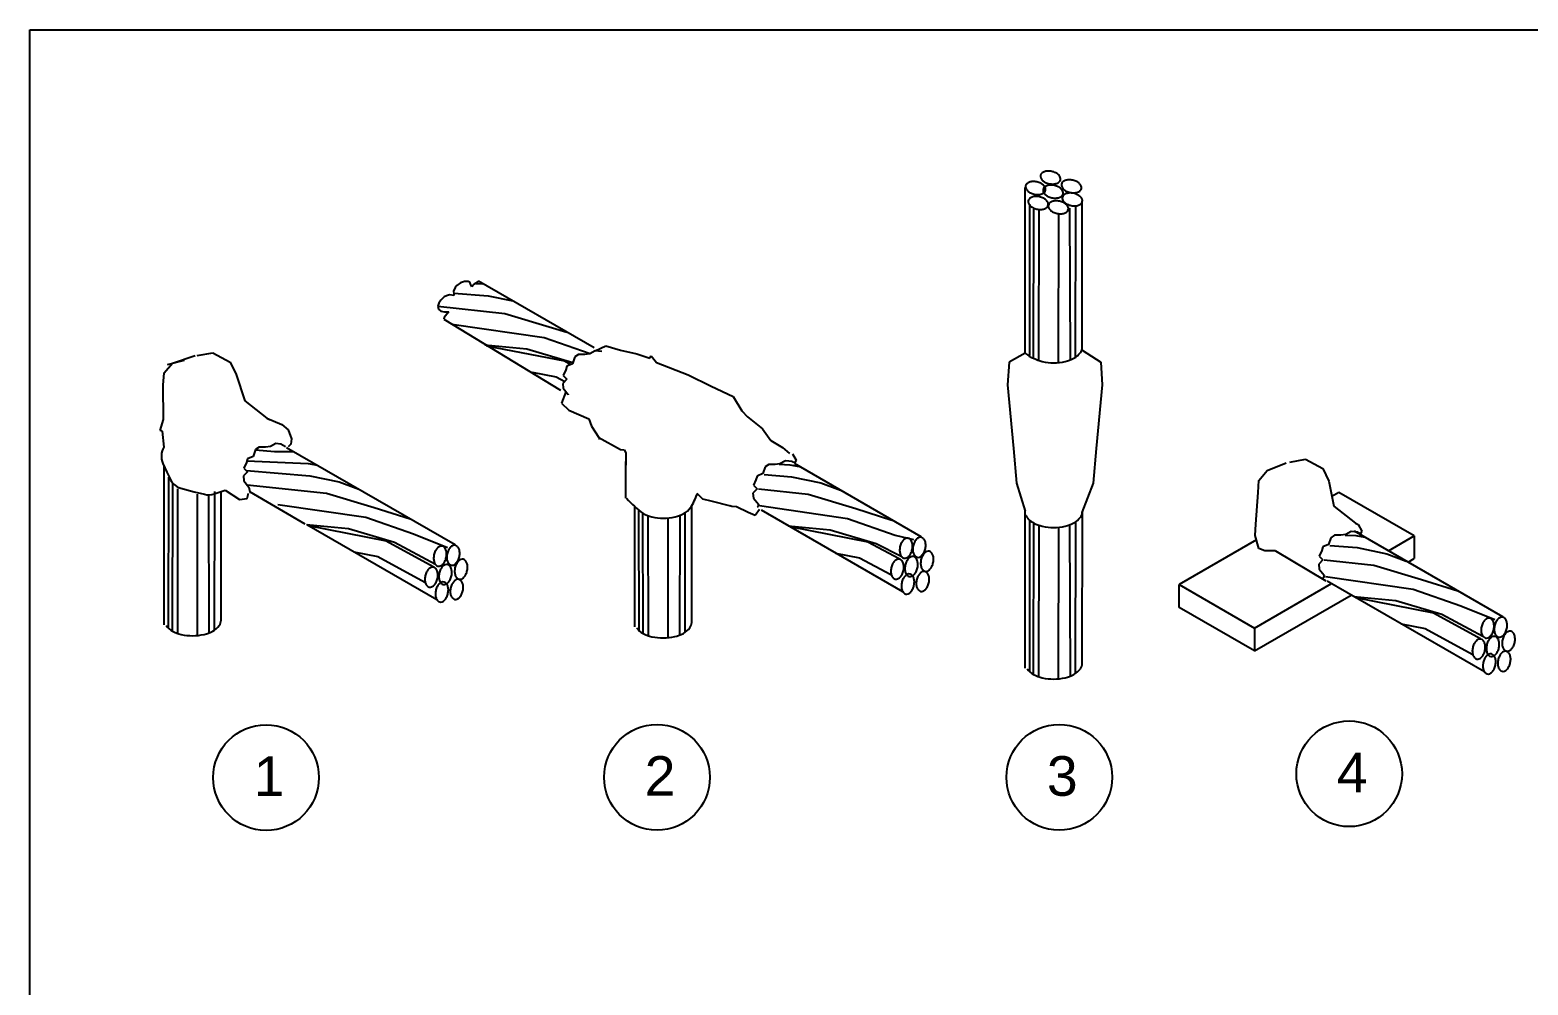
# Model space of a CAD drawing. Header units: millimetres. Extents: x 2046 to 14753, y 2361 to 29276.
# Drawn here: x 7026.9 to 7503.5, y 9558.9 to 9862.6 of the extents above; entities that cross this region are included whole.
import ezdxf
from ezdxf.enums import TextEntityAlignment as Align

# ---------------------------------------------------------------- set-up
doc = ezdxf.new("R2010")
doc.units = ezdxf.units.MM
doc.layers.add('DETAYLAR', color=7, linetype='Continuous')
doc.styles.add('ELEKTRIK', font='arial.ttf', dxfattribs={"height": 0.2})

msp = doc.modelspace()

# ---------------------------------------------------------------- linework, layer by layer
at = {"layer": 'DETAYLAR', "color": 4, "linetype": 'Continuous'}
for p, q in [((7026.924, 9255.122), (7026.924, 9862.618)), ((7026.924, 9862.618), (8038.859, 9862.618))]:
    msp.add_line(p, q, dxfattribs=at)
at = {"layer": 'DETAYLAR', "color": 4}
for p, q in [((7343.56, 9759.797), (7343.54, 9812.469)), ((7361.64, 9760.758), (7361.696, 9808.037)), ((7162.227, 9780.663), (7161.662, 9779.533)), ((7161.662, 9779.533), (7161.788, 9778.654)), ((7162.73, 9781.354), (7162.227, 9780.663)), ((7163.86, 9782.17), (7162.73, 9781.354)), ((7165.117, 9782.672), (7163.86, 9782.17)), ((7166.31, 9782.672), (7165.117, 9782.672)), ((7166.876, 9782.358), (7166.31, 9782.672)), ((7167.19, 9781.542), (7166.876, 9782.358)), ((7167.441, 9780.977), (7167.19, 9781.542)), ((7168.195, 9781.73), (7167.441, 9780.977)), ((7169.64, 9782.672), (7168.195, 9781.73)), ((7169.66, 9782.678), (7169.64, 9782.672)), ((7206.38, 9761.477), (7169.66, 9782.678)), ((7157.013, 9775.767), (7156.699, 9774.762)), ((7156.699, 9774.762), (7156.888, 9773.821)), ((7157.642, 9776.708), (7157.013, 9775.767)), ((7158.71, 9777.713), (7157.642, 9776.708)), ((7159.401, 9778.089), (7158.71, 9777.713)), ((7160.406, 9778.341), (7159.401, 9778.089)), ((7161.788, 9778.152), (7160.406, 9778.341)), ((7161.788, 9778.654), (7161.788, 9778.152)), ((7156.888, 9773.821), (7157.642, 9773.193)), ((7157.642, 9773.193), (7158.772, 9773.005)), ((7158.71, 9771.184), (7158.637, 9770.637)), ((7158.637, 9770.637), (7195.646, 9748.018)), ((7159.526, 9772.251), (7158.71, 9771.184)), ((7158.772, 9773.005), (7159.652, 9773.005)), ((7160.217, 9772.942), (7159.526, 9772.251)), ((7159.652, 9773.005), (7160.217, 9772.942)), ((7206.74, 9760.574), (7204.982, 9759.598)), ((7206.74, 9760.574), (7210.17, 9762.173)), ((7208.874, 9760.333), (7206.74, 9760.574)), ((7210.17, 9762.173), (7214.734, 9760.805)), ((7214.734, 9760.805), (7219.944, 9759.6)), ((7361.676, 9760.76), (7367.566, 9756.968)), ((7069.576, 9753.529), (7072.223, 9756.655)), ((7070.683, 9756.264), (7076.042, 9757.632)), ((7072.223, 9756.655), (7079.491, 9759.06)), ((7080.071, 9759.06), (7085.102, 9759.974)), ((7085.102, 9759.974), (7090.568, 9756.995)), ((7090.568, 9756.995), (7092.555, 9753.023)), ((7197.754, 9755.693), (7197.363, 9754.522)), ((7199.512, 9756.474), (7197.754, 9755.693)), ((7200.294, 9758.621), (7199.512, 9756.474)), ((7201.466, 9759.402), (7200.294, 9758.621)), ((7203.419, 9759.402), (7201.466, 9759.402)), ((7204.982, 9759.598), (7203.419, 9759.402)), ((7219.944, 9759.6), (7224.069, 9758.275)), ((7224.069, 9758.275), (7224.551, 9758.937)), ((7224.551, 9758.937), (7226.246, 9756.819)), ((7226.246, 9756.819), (7236.348, 9752.964)), ((7338.402, 9756.968), (7337.92, 9749.749)), ((7343.56, 9759.797), (7338.402, 9756.968)), ((7367.566, 9756.968), (7368.048, 9749.749)), ((7069.336, 9749.681), (7069.576, 9753.529)), ((7092.555, 9753.023), (7095.298, 9744.662)), ((7197.754, 9751.594), (7196.387, 9750.227)), ((7197.363, 9754.522), (7196.582, 9752.765)), ((7196.582, 9752.765), (7197.754, 9751.594)), ((7236.348, 9752.964), (7243.65, 9749.315)), ((7069.448, 9738.748), (7069.336, 9749.681)), ((7197.391, 9747.578), (7196.021, 9743.929)), ((7196.387, 9750.227), (7196.582, 9748.666)), ((7196.582, 9748.666), (7198.145, 9746.713)), ((7198.145, 9746.713), (7198.103, 9746.544)), ((7243.65, 9749.315), (7250.677, 9746.071)), ((7250.677, 9746.071), (7253.416, 9741.51)), ((7337.92, 9749.749), (7339.847, 9729.536)), ((7368.048, 9749.749), (7366.121, 9729.536)), ((7095.298, 9744.662), (7102.253, 9739.2)), ((7196.021, 9743.929), (7198.303, 9741.648)), ((7198.303, 9741.648), (7204.693, 9738.912)), ((7253.416, 9741.51), (7255.225, 9739.574)), ((7068.359, 9735.248), (7069.448, 9738.748)), ((7102.253, 9739.2), (7107.014, 9737.132)), ((7102.253, 9739.2), (7103.089, 9738.744)), ((7107.014, 9737.132), (7109.014, 9735.419)), ((7204.693, 9738.912), (7205.606, 9736.631)), ((7205.606, 9736.631), (7207.888, 9732.982)), ((7255.225, 9739.574), (7259.919, 9735.719)), ((7068.979, 9734.976), (7068.359, 9735.248)), ((7068.979, 9734.976), (7069.528, 9729.954)), ((7109.014, 9735.419), (7110.157, 9732.563)), ((7110.157, 9732.563), (7109.871, 9730.85)), ((7207.888, 9732.982), (7214.782, 9729.201)), ((7207.888, 9732.982), (7208.122, 9732.399)), ((7259.919, 9735.719), (7262.658, 9732.07)), ((7262.658, 9732.07), (7266.309, 9729.79)), ((7097.937, 9727.015), (7096.179, 9726.234)), ((7098.719, 9729.162), (7097.937, 9727.015)), ((7099.891, 9729.943), (7098.719, 9729.162)), ((7101.844, 9729.943), (7099.891, 9729.943)), ((7103.407, 9730.138), (7101.844, 9729.943)), ((7105.165, 9731.114), (7103.407, 9730.138)), ((7106.743, 9730.881), (7105.165, 9731.114)), ((7108.188, 9730.047), (7106.743, 9730.881)), ((7162.215, 9698.855), (7108.586, 9729.671)), ((7109.871, 9730.85), (7109.014, 9729.993)), ((7214.782, 9729.201), (7215.942, 9729.081)), ((7215.942, 9729.081), (7216.485, 9728.178)), ((7216.485, 9728.178), (7216.485, 9724.201)), ((7266.309, 9729.79), (7268.591, 9727.965)), ((7269.475, 9727.826), (7270.621, 9725.797)), ((7339.847, 9729.536), (7340.81, 9718.467)), ((7366.121, 9729.536), (7365.158, 9718.467)), ((7069.202, 9724.769), (7070.437, 9721.997)), ((7069.638, 9673.467), (7069.619, 9723.832)), ((7070.437, 9721.997), (7071.402, 9720.089)), ((7096.179, 9722.135), (7094.812, 9720.768)), ((7095.789, 9725.063), (7095.007, 9723.306)), ((7095.007, 9723.306), (7096.179, 9722.135)), ((7096.179, 9726.234), (7095.789, 9725.063)), ((7216.511, 9713.756), (7216.507, 9725.34)), ((7260.818, 9723.67), (7260.037, 9721.522)), ((7261.99, 9724.451), (7260.818, 9723.67)), ((7263.944, 9724.451), (7261.99, 9724.451)), ((7265.507, 9724.646), (7263.944, 9724.451)), ((7267.265, 9725.622), (7265.507, 9724.646)), ((7269.398, 9725.381), (7267.265, 9725.622)), ((7269.398, 9725.381), (7269.94, 9725.2)), ((7310.457, 9701.389), (7270.104, 9724.686)), ((7270.621, 9725.797), (7270.139, 9724.835)), ((7417.867, 9719.379), (7420.514, 9722.505)), ((7420.514, 9722.505), (7426.53, 9724.909)), ((7427.681, 9725.195), (7432.713, 9726.109)), ((7432.713, 9726.109), (7438.178, 9723.13)), ((7438.178, 9723.13), (7440.166, 9719.158)), ((7094.812, 9720.768), (7095.007, 9719.206)), ((7095.007, 9719.206), (7096.57, 9717.254)), ((7096.57, 9717.254), (7096.873, 9715.708)), ((7257.888, 9719.57), (7257.107, 9717.813)), ((7257.107, 9717.813), (7258.279, 9716.642)), ((7258.279, 9720.742), (7257.888, 9719.57)), ((7260.037, 9721.522), (7258.279, 9720.742)), ((7340.81, 9718.467), (7343.541, 9709.564)), ((7365.158, 9718.467), (7361.588, 9709.124)), ((7417.627, 9715.531), (7417.867, 9719.379)), ((7440.166, 9719.158), (7441.656, 9711.214)), ((7074.876, 9716.887), (7079.165, 9715.715)), ((7079.165, 9715.715), (7082.476, 9714.936)), ((7085.53, 9715.075), (7089.011, 9716.286)), ((7087.718, 9674.91), (7087.775, 9715.823)), ((7089.011, 9716.286), (7089.022, 9716.306)), ((7089.011, 9716.286), (7093.532, 9713.236)), ((7093.532, 9713.236), (7096.036, 9713.653)), ((7096.036, 9713.653), (7096.453, 9715.322)), ((7114.433, 9705.417), (7096.873, 9715.708)), ((7241.028, 9713.373), (7239.216, 9715.184)), ((7243.646, 9712.77), (7241.028, 9713.373)), ((7249.867, 9711.14), (7243.646, 9712.77)), ((7258.279, 9716.642), (7256.911, 9715.276)), ((7256.911, 9715.276), (7257.107, 9713.714)), ((7257.107, 9713.714), (7258.669, 9711.762)), ((7416.905, 9705.431), (7417.627, 9715.531)), ((7443.282, 9715.555), (7441.08, 9714.284)), ((7467.275, 9701.703), (7443.282, 9715.555)), ((7219.344, 9672.761), (7219.33, 9711.039)), ((7237.425, 9674.204), (7237.47, 9711.352)), ((7249.663, 9711.344), (7250.254, 9711.156)), ((7250.254, 9711.156), (7251.704, 9711.089)), ((7251.704, 9711.089), (7255.355, 9709.265)), ((7255.355, 9709.265), (7257.637, 9708.353)), ((7257.637, 9708.353), (7259.007, 9710.177)), ((7258.474, 9710.981), (7258.279, 9710.786)), ((7258.669, 9711.762), (7258.474, 9710.981)), ((7304.638, 9683.875), (7259.626, 9709.863)), ((7343.56, 9659.694), (7343.541, 9710.059)), ((7361.64, 9661.136), (7361.707, 9709.434)), ((7441.656, 9711.214), (7448.612, 9705.752)), ((7156.396, 9681.341), (7115.051, 9705.212)), ((7416.664, 9701.824), (7416.905, 9705.431)), ((7447.237, 9703.092), (7445.479, 9702.116)), ((7449.371, 9702.851), (7447.237, 9703.092)), ((7495.429, 9675.973), (7448.261, 9703.205)), ((7448.612, 9705.752), (7449.448, 9705.297)), ((7449.371, 9702.851), (7449.913, 9702.671)), ((7449.448, 9705.297), (7450.593, 9703.267)), ((7450.593, 9703.267), (7450.112, 9702.305)), ((7417.076, 9700.425), (7392.479, 9686.224)), ((7417.867, 9697.736), (7416.664, 9701.824)), ((7438.251, 9698.212), (7437.861, 9697.041)), ((7440.01, 9698.993), (7438.251, 9698.212)), ((7440.791, 9701.14), (7440.01, 9698.993)), ((7441.963, 9701.921), (7440.791, 9701.14)), ((7443.916, 9701.921), (7441.963, 9701.921)), ((7445.479, 9702.116), (7443.916, 9701.921)), ((7459.069, 9696.965), (7467.275, 9701.703)), ((7467.275, 9701.703), (7467.275, 9694.474)), ((7419.792, 9697.015), (7417.867, 9697.736)), ((7423.146, 9696.99), (7419.792, 9697.015)), ((7423.146, 9696.99), (7439.172, 9687.382)), ((7438.251, 9694.113), (7436.884, 9692.746)), ((7437.861, 9697.041), (7437.079, 9695.284)), ((7437.079, 9695.284), (7438.251, 9694.113)), ((7465.329, 9693.35), (7467.275, 9694.474)), ((7436.884, 9692.746), (7437.079, 9691.184)), ((7437.079, 9691.184), (7438.642, 9689.232)), ((7438.642, 9689.232), (7438.447, 9688.451)), ((7392.501, 9678.982), (7392.501, 9686.211)), ((7392.501, 9686.211), (7416.472, 9672.372)), ((7416.472, 9672.372), (7440.993, 9686.529)), ((7438.447, 9688.451), (7438.251, 9688.256)), ((7489.61, 9658.46), (7439.598, 9687.334)), ((7416.472, 9665.142), (7447.253, 9682.914)), ((7416.472, 9665.142), (7392.501, 9678.982)), ((7416.472, 9672.372), (7416.472, 9665.142))]:
    msp.add_line(p, q, dxfattribs=at)
at = {"layer": 'DETAYLAR', "color": 2}
for p, q in [((7344.964, 9759.082), (7345.002, 9807.221)), ((7346.213, 9758.2), (7346.255, 9805.823)), ((7347.88, 9757.473), (7347.926, 9805.242)), ((7354.138, 9756.845), (7354.187, 9804.176)), ((7357.892, 9757.702), (7357.775, 9805.936)), ((7359.561, 9758.575), (7359.614, 9806.667)), ((7168.819, 9782.027), (7170.956, 9781.929)), ((7156.705, 9774.733), (7177.99, 9772.494)), ((7161.747, 9778.937), (7172.696, 9778.025)), ((7172.696, 9778.025), (7180.484, 9776.428)), ((7177.99, 9772.494), (7193.15, 9767.925)), ((7161.17, 9769.089), (7190.503, 9764.799)), ((7190.503, 9764.799), (7205.146, 9759.689)), ((7193.15, 9767.925), (7197.71, 9766.483)), ((7171.657, 9762.468), (7184.968, 9761.192)), ((7172.175, 9762.168), (7197, 9757.344)), ((7184.968, 9761.192), (7199.647, 9756.864)), ((7197, 9757.344), (7199.032, 9756.261)), ((7199.647, 9756.864), (7199.653, 9756.86)), ((7186.702, 9753.781), (7194.353, 9752.295)), ((7194.353, 9752.295), (7197.028, 9750.868)), ((7098.692, 9729.09), (7104.728, 9728.565)), ((7104.728, 9728.565), (7110.729, 9728.565)), ((7110.729, 9728.565), (7110.828, 9728.523)), ((7095.776, 9722.538), (7115.936, 9720.859)), ((7095.965, 9725.591), (7115.454, 9724.706)), ((7115.454, 9724.706), (7118.35, 9724.18)), ((7265.3, 9724.508), (7268.695, 9724.354)), ((7268.695, 9724.354), (7271.591, 9723.828)), ((7071.042, 9672.271), (7071.081, 9720.41)), ((7072.291, 9671.389), (7072.333, 9718.325)), ((7095.986, 9717.983), (7121.23, 9715.328)), ((7115.936, 9720.859), (7125.32, 9718.935)), ((7125.32, 9718.935), (7131.527, 9716.572)), ((7260.514, 9721.228), (7269.177, 9720.506)), ((7269.177, 9720.506), (7278.561, 9718.583)), ((7278.561, 9718.583), (7284.768, 9716.22)), ((7073.958, 9670.662), (7074.002, 9716.657)), ((7080.216, 9670.034), (7080.262, 9714.988)), ((7083.97, 9670.891), (7083.863, 9714.988)), ((7085.639, 9671.764), (7085.688, 9715.823)), ((7121.23, 9715.328), (7136.389, 9710.759)), ((7258.702, 9716.634), (7274.471, 9714.976)), ((7274.471, 9714.976), (7289.63, 9710.407)), ((7105.813, 9711.717), (7133.742, 9707.633)), ((7133.742, 9707.633), (7148.902, 9702.343)), ((7136.389, 9710.759), (7147.901, 9707.118)), ((7220.748, 9671.565), (7220.656, 9709.77)), ((7221.997, 9670.683), (7221.905, 9708.855)), ((7223.664, 9669.956), (7223.572, 9708.108)), ((7233.676, 9670.185), (7233.719, 9708.269)), ((7235.345, 9671.058), (7235.389, 9709.116)), ((7259.054, 9711.365), (7286.983, 9707.281)), ((7289.63, 9710.407), (7301.142, 9706.766)), ((7114.896, 9705.301), (7128.208, 9704.026)), ((7115.415, 9705.002), (7140.239, 9700.178)), ((7128.208, 9704.026), (7142.886, 9699.697)), ((7229.922, 9669.328), (7229.965, 9707.44)), ((7268.137, 9704.949), (7281.449, 9703.674)), ((7268.656, 9704.65), (7293.481, 9699.826)), ((7281.449, 9703.674), (7296.127, 9699.345)), ((7286.983, 9707.281), (7302.143, 9701.99)), ((7344.964, 9658.497), (7345.002, 9706.637)), ((7346.213, 9657.616), (7346.256, 9705.797)), ((7347.88, 9656.888), (7347.926, 9705.077)), ((7354.138, 9656.26), (7354.188, 9704.47)), ((7357.892, 9657.118), (7357.775, 9705.276)), ((7359.561, 9657.99), (7359.614, 9706.231)), ((7140.239, 9700.178), (7155.159, 9692.002)), ((7142.886, 9699.697), (7155.881, 9692.724)), ((7148.902, 9702.343), (7159.731, 9698.014)), ((7293.481, 9699.826), (7303.401, 9694.536)), ((7296.127, 9699.345), (7304.122, 9695.258)), ((7302.143, 9701.99), (7307.973, 9700.548)), ((7440.487, 9698.698), (7449.149, 9697.977)), ((7445.273, 9701.979), (7448.668, 9701.824)), ((7448.668, 9701.824), (7451.563, 9701.298)), ((7129.941, 9696.615), (7137.593, 9695.129)), ((7137.593, 9695.129), (7152.512, 9686.953)), ((7283.182, 9696.263), (7290.834, 9694.776)), ((7290.834, 9694.776), (7300.754, 9689.487)), ((7438.675, 9694.105), (7454.443, 9692.446)), ((7449.149, 9697.977), (7458.534, 9696.053)), ((7458.534, 9696.053), (7464.741, 9693.69)), ((7439.026, 9688.836), (7466.956, 9684.751)), ((7454.443, 9692.446), (7469.603, 9687.877)), ((7466.956, 9684.751), (7482.116, 9679.461)), ((7469.603, 9687.877), (7481.115, 9684.237)), ((7448.11, 9682.42), (7461.422, 9681.144)), ((7448.629, 9682.12), (7473.453, 9677.297)), ((7461.422, 9681.144), (7476.1, 9676.816)), ((7482.116, 9679.461), (7492.944, 9675.132)), ((7473.453, 9677.297), (7488.372, 9669.121)), ((7476.1, 9676.816), (7489.094, 9669.842)), ((7463.155, 9673.733), (7470.806, 9672.247)), ((7470.806, 9672.247), (7485.725, 9664.071))]:
    msp.add_line(p, q, dxfattribs=at)
for centre in [(7102.033, 9624.84), (7226.399, 9624.936), (7354.357, 9624.936), (7446.59, 9626.049)]:
    msp.add_circle(centre, 16.81, dxfattribs=at)
at = {"layer": 'DETAYLAR', "color": 4}
for centre, radius, start, end in [((7350.414, 9815.267), 2.406, 109.44262, 133.88769), ((7350.814, 9814.136), 3.605, 92.17153, 109.44262), ((7350.877, 9812.466), 5.277, 77.91312, 92.17153), ((7350.877, 9812.466), 5.277, 63.65471, 77.91312), ((7344.89, 9812.753), 1.26, 167.91312, 201.93855), ((7344.89, 9812.753), 1.26, 133.88769, 167.91312), ((7345.685, 9811.927), 2.406, 109.44262, 133.88769), ((7346.084, 9810.796), 3.605, 92.17153, 109.44262), ((7346.147, 9809.125), 5.277, 77.91312, 92.17153), ((7346.147, 9809.125), 5.277, 63.65471, 77.91312), ((7349.62, 9816.093), 1.26, 167.91312, 201.93855), ((7349.62, 9816.093), 1.26, 133.88769, 167.91312), ((7350.683, 9816.522), 2.406, 201.93855, 226.38361), ((7346.889, 9810.623), 3.605, 46.38361, 63.65471), ((7351.51, 9817.39), 3.605, 226.38361, 243.65471), ((7350.454, 9811.639), 1.26, 133.88769, 167.91312), ((7347.717, 9811.491), 2.406, 21.93855, 46.38361), ((7351.249, 9810.813), 2.406, 109.44262, 133.88769), ((7352.252, 9818.888), 5.277, 243.65471, 257.91312), ((7351.648, 9809.682), 3.605, 92.17153, 109.44262), ((7352.252, 9818.888), 5.277, 257.91312, 272.17153), ((7351.712, 9808.011), 5.277, 77.91312, 92.17153), ((7352.316, 9817.218), 3.605, 272.17153, 289.44262), ((7351.712, 9808.011), 5.277, 63.65471, 77.91312), ((7351.619, 9813.964), 3.605, 46.38361, 63.65471), ((7352.715, 9816.087), 2.406, 289.44262, 313.88769), ((7352.453, 9809.51), 3.605, 46.38361, 63.65471), ((7352.446, 9814.832), 2.406, 21.93855, 46.38361), ((7353.509, 9815.261), 1.26, 313.88769, 347.91312), ((7353.509, 9815.261), 1.26, 347.91312, 21.93855), ((7356.297, 9813.309), 1.26, 167.91312, 201.93855), ((7356.297, 9813.309), 1.26, 133.88769, 167.91312), ((7357.36, 9813.738), 2.406, 201.93855, 226.38361), ((7357.091, 9812.483), 2.406, 109.44262, 133.88769), ((7357.491, 9811.352), 3.605, 92.17153, 109.44262), ((7357.554, 9809.682), 5.277, 77.91312, 92.17153), ((7357.554, 9809.682), 5.277, 63.65471, 77.91312), ((7358.296, 9811.18), 3.605, 46.38361, 63.65471), ((7359.123, 9812.048), 2.406, 21.93855, 46.38361), ((7360.187, 9812.477), 1.26, 347.91312, 21.93855), ((7345.953, 9813.181), 2.406, 201.93855, 226.38361), ((7346.781, 9814.049), 3.605, 226.38361, 243.65471), ((7345.725, 9808.02), 1.26, 167.91312, 201.93855), ((7345.725, 9808.02), 1.26, 133.88769, 167.91312), ((7346.519, 9807.194), 2.406, 109.44262, 133.88769), ((7347.523, 9815.547), 5.277, 243.65471, 257.91312), ((7346.919, 9806.063), 3.605, 92.17153, 109.44262), ((7347.523, 9815.547), 5.277, 257.91312, 272.17153), ((7346.982, 9804.392), 5.277, 77.91312, 92.17153), ((7347.586, 9813.877), 3.605, 272.17153, 289.44262), ((7346.982, 9804.392), 5.277, 63.65471, 77.91312), ((7347.985, 9812.746), 2.406, 289.44262, 313.88769), ((7350.454, 9811.639), 1.26, 167.91312, 201.93855), ((7351.518, 9812.067), 2.406, 201.93855, 226.38361), ((7347.724, 9805.89), 3.605, 46.38361, 63.65471), ((7348.78, 9811.92), 1.26, 313.88769, 347.91312), ((7352.345, 9812.936), 3.605, 226.38361, 243.65471), ((7348.78, 9811.92), 1.26, 347.91312, 21.93855), ((7348.551, 9806.759), 2.406, 21.93855, 46.38361), ((7353.087, 9814.434), 5.277, 243.65471, 257.91312), ((7352.918, 9805.802), 2.406, 109.44262, 133.88769), ((7353.087, 9814.434), 5.277, 257.91312, 272.17153), ((7353.317, 9804.671), 3.605, 92.17153, 109.44262), ((7353.381, 9803), 5.277, 77.91312, 92.17153), ((7353.15, 9812.763), 3.605, 272.17153, 289.44262), ((7353.549, 9811.632), 2.406, 289.44262, 313.88769), ((7353.381, 9803), 5.277, 63.65471, 77.91312), ((7353.281, 9810.378), 2.406, 21.93855, 46.38361), ((7354.344, 9810.806), 1.26, 313.88769, 347.91312), ((7356.575, 9809.133), 1.26, 167.91312, 201.93855), ((7356.575, 9809.133), 1.26, 133.88769, 167.91312), ((7357.638, 9809.562), 2.406, 201.93855, 226.38361), ((7354.344, 9810.806), 1.26, 347.91312, 21.93855), ((7358.187, 9814.606), 3.605, 226.38361, 243.65471), ((7357.37, 9808.307), 2.406, 109.44262, 133.88769), ((7354.123, 9804.498), 3.605, 46.38361, 63.65471), ((7358.466, 9810.43), 3.605, 226.38361, 243.65471), ((7357.769, 9807.176), 3.605, 92.17153, 109.44262), ((7358.929, 9816.104), 5.277, 243.65471, 257.91312), ((7357.832, 9805.506), 5.277, 77.91312, 92.17153), ((7358.929, 9816.104), 5.277, 257.91312, 272.17153), ((7357.832, 9805.506), 5.277, 63.65471, 77.91312), ((7358.993, 9814.434), 3.605, 272.17153, 289.44262), ((7358.574, 9807.004), 3.605, 46.38361, 63.65471), ((7359.392, 9813.303), 2.406, 289.44262, 313.88769), ((7360.187, 9812.477), 1.26, 313.88769, 347.91312), ((7359.402, 9807.872), 2.406, 21.93855, 46.38361), ((7360.465, 9808.3), 1.26, 313.88769, 347.91312), ((7360.465, 9808.3), 1.26, 347.91312, 21.93855), ((7346.788, 9808.448), 2.406, 201.93855, 226.38361), ((7347.615, 9809.316), 3.605, 226.38361, 243.65471), ((7348.357, 9810.814), 5.277, 243.65471, 257.91312), ((7348.357, 9810.814), 5.277, 257.91312, 272.17153), ((7348.421, 9809.144), 3.605, 272.17153, 289.44262), ((7348.82, 9808.013), 2.406, 289.44262, 313.88769), ((7349.614, 9807.187), 1.26, 313.88769, 347.91312), ((7349.614, 9807.187), 1.26, 347.91312, 21.93855), ((7352.124, 9806.628), 1.26, 167.91312, 201.93855), ((7352.124, 9806.628), 1.26, 133.88769, 167.91312), ((7353.187, 9807.056), 2.406, 201.93855, 226.38361), ((7354.014, 9807.924), 3.605, 226.38361, 243.65471), ((7354.756, 9809.422), 5.277, 243.65471, 257.91312), ((7354.756, 9809.422), 5.277, 257.91312, 272.17153), ((7354.819, 9807.752), 3.605, 272.17153, 289.44262), ((7355.219, 9806.621), 2.406, 289.44262, 313.88769), ((7354.95, 9805.367), 2.406, 21.93855, 46.38361), ((7359.208, 9811.928), 5.277, 243.65471, 257.91312), ((7356.013, 9805.795), 1.26, 313.88769, 347.91312), ((7356.013, 9805.795), 1.26, 347.91312, 21.93855), ((7359.208, 9811.928), 5.277, 257.91312, 272.17153), ((7359.271, 9810.258), 3.605, 272.17153, 289.44262), ((7359.67, 9809.127), 2.406, 289.44262, 313.88769), ((7358.828, 9761.714), 2.812, 322.91043, 0.13864), ((7348.996, 9765.73), 8.028, 227.93506, 249.73586), ((7351.29, 9767.56), 10.648, 241.54169, 257.4142), ((7352.572, 9773.302), 16.531, 257.4142, 270.13864), ((7352.572, 9773.302), 16.531, 270.13864, 282.86308), ((7353.881, 9767.566), 10.648, 282.86308, 298.73559), ((7355.86, 9763.958), 6.533, 298.73559, 322.91043), ((7074.32, 9727.05), 5.603, 148.78528, 204.02258), ((7076.394, 9722.02), 5.352, 201.13893, 253.52912), ((7083.759, 9720.391), 5.603, 256.76811, 288.42333), ((7249.525, 9744.367), 44.972, 223.06233, 232.26193), ((7218.797, 9722.479), 21.717, 326.90642, 340.25098), ((7227.074, 9718.164), 10.648, 241.54169, 257.4142), ((7228.356, 9723.905), 16.531, 257.4142, 270.13864), ((7228.355, 9725.138), 17.764, 270.13235, 282.40696), ((7229.801, 9718.17), 10.648, 282.86308, 298.73559), ((7231.78, 9714.562), 6.533, 298.73559, 322.91043), ((7349.329, 9711.562), 6.533, 207.64481, 241.54169), ((7355.86, 9711.578), 6.533, 298.73559, 322.91043), ((7358.828, 9709.334), 2.812, 322.91043, 0.13864), ((7351.29, 9715.18), 10.648, 241.54169, 257.4142), ((7352.572, 9720.921), 16.531, 257.4142, 270.13864), ((7352.572, 9720.921), 16.531, 270.13864, 282.86308), ((7353.881, 9715.186), 10.648, 282.86308, 298.73559), ((7158.246, 9696.159), 2.406, 111.93855, 136.38361), ((7157.818, 9697.222), 1.26, 77.91312, 111.93855), ((7157.818, 9697.222), 1.26, 43.88769, 77.91312), ((7156.992, 9696.428), 2.406, 19.44262, 43.88769), ((7163.29, 9695.61), 3.605, 136.38361, 153.65471), ((7162.422, 9696.437), 2.406, 111.93855, 136.38361), ((7161.994, 9697.5), 1.26, 77.91312, 111.93855), ((7161.994, 9697.5), 1.26, 43.88769, 77.91312), ((7161.168, 9696.706), 2.406, 19.44262, 43.88769), ((7308.854, 9697.124), 5.277, 167.91312, 182.17153), ((7308.854, 9697.124), 5.277, 153.65471, 167.91312), ((7307.356, 9697.866), 3.605, 136.38361, 153.65471), ((7306.488, 9698.693), 2.406, 111.93855, 136.38361), ((7306.06, 9699.756), 1.26, 77.91312, 111.93855), ((7306.06, 9699.756), 1.26, 43.88769, 77.91312), ((7305.234, 9698.962), 2.406, 19.44262, 43.88769), ((7304.103, 9698.562), 3.605, 2.17153, 19.44262), ((7302.432, 9698.499), 5.277, 347.91312, 2.17153), ((7313.03, 9697.402), 5.277, 167.91312, 182.17153), ((7313.03, 9697.402), 5.277, 153.65471, 167.91312), ((7311.532, 9698.144), 3.605, 136.38361, 153.65471), ((7310.664, 9698.971), 2.406, 111.93855, 136.38361), ((7310.236, 9700.034), 1.26, 77.91312, 111.93855), ((7310.236, 9700.034), 1.26, 43.88769, 77.91312), ((7309.41, 9699.24), 2.406, 19.44262, 43.88769), ((7308.279, 9698.841), 3.605, 2.17153, 19.44262), ((7306.608, 9698.777), 5.277, 347.91312, 2.17153), ((7160.612, 9694.59), 5.277, 167.91312, 182.17153), ((7158.942, 9694.526), 3.605, 182.17153, 199.44262), ((7160.612, 9694.59), 5.277, 153.65471, 167.91312), ((7157.811, 9694.127), 2.406, 199.44262, 223.88769), ((7159.114, 9695.332), 3.605, 136.38361, 153.65471), ((7155.688, 9695.223), 3.605, 316.38361, 333.65471), ((7154.19, 9695.965), 5.277, 333.65471, 347.91312), ((7155.861, 9696.028), 3.605, 2.17153, 19.44262), ((7154.19, 9695.965), 5.277, 347.91312, 2.17153), ((7164.789, 9694.868), 5.277, 167.91312, 182.17153), ((7163.118, 9694.805), 3.605, 182.17153, 199.44262), ((7164.789, 9694.868), 5.277, 153.65471, 167.91312), ((7161.987, 9694.405), 2.406, 199.44262, 223.88769), ((7159.864, 9695.501), 3.605, 316.38361, 333.65471), ((7165.796, 9691.158), 3.605, 136.38361, 153.65471), ((7158.366, 9696.243), 5.277, 333.65471, 347.91312), ((7164.928, 9691.986), 2.406, 111.93855, 136.38361), ((7160.037, 9696.307), 3.605, 2.17153, 19.44262), ((7158.366, 9696.243), 5.277, 347.91312, 2.17153), ((7164.499, 9693.049), 1.26, 77.91312, 111.93855), ((7164.499, 9693.049), 1.26, 43.88769, 77.91312), ((7163.673, 9692.254), 2.406, 19.44262, 43.88769), ((7304.572, 9691.188), 3.605, 136.38361, 153.65471), ((7303.704, 9692.016), 2.406, 111.93855, 136.38361), ((7303.276, 9693.079), 1.26, 77.91312, 111.93855), ((7303.276, 9693.079), 1.26, 43.88769, 77.91312), ((7307.184, 9697.06), 3.605, 182.17153, 199.44262), ((7306.053, 9696.661), 2.406, 199.44262, 223.88769), ((7302.45, 9692.284), 2.406, 19.44262, 43.88769), ((7305.227, 9695.867), 1.26, 223.88769, 257.91312), ((7305.227, 9695.867), 1.26, 257.91312, 291.93855), ((7310.525, 9691.281), 5.277, 153.65471, 167.91312), ((7304.799, 9696.93), 2.406, 291.93855, 316.38361), ((7309.027, 9692.023), 3.605, 136.38361, 153.65471), ((7308.158, 9692.851), 2.406, 111.93855, 136.38361), ((7303.93, 9697.757), 3.605, 316.38361, 333.65471), ((7302.432, 9698.499), 5.277, 333.65471, 347.91312), ((7307.73, 9693.914), 1.26, 77.91312, 111.93855), ((7311.36, 9697.339), 3.605, 182.17153, 199.44262), ((7310.229, 9696.939), 2.406, 199.44262, 223.88769), ((7307.73, 9693.914), 1.26, 43.88769, 77.91312), ((7309.403, 9696.145), 1.26, 223.88769, 257.91312), ((7306.904, 9693.119), 2.406, 19.44262, 43.88769), ((7309.403, 9696.145), 1.26, 257.91312, 291.93855), ((7305.773, 9692.72), 3.605, 2.17153, 19.44262), ((7308.975, 9697.208), 2.406, 291.93855, 316.38361), ((7315.536, 9692.951), 5.277, 167.91312, 182.17153), ((7315.536, 9692.951), 5.277, 153.65471, 167.91312), ((7308.106, 9698.035), 3.605, 316.38361, 333.65471), ((7314.038, 9693.692), 3.605, 136.38361, 153.65471), ((7306.608, 9698.777), 5.277, 333.65471, 347.91312), ((7313.17, 9694.52), 2.406, 111.93855, 136.38361), ((7312.741, 9695.583), 1.26, 77.91312, 111.93855), ((7312.741, 9695.583), 1.26, 43.88769, 77.91312), ((7311.915, 9694.788), 2.406, 19.44262, 43.88769), ((7310.784, 9694.389), 3.605, 2.17153, 19.44262), ((7309.114, 9694.326), 5.277, 347.91312, 2.17153), ((7157.828, 9687.913), 5.277, 167.91312, 182.17153), ((7157.828, 9687.913), 5.277, 153.65471, 167.91312), ((7156.33, 9688.654), 3.605, 136.38361, 153.65471), ((7155.462, 9689.482), 2.406, 111.93855, 136.38361), ((7155.034, 9690.545), 1.26, 77.91312, 111.93855), ((7155.034, 9690.545), 1.26, 43.88769, 77.91312), ((7154.208, 9689.75), 2.406, 19.44262, 43.88769), ((7156.985, 9693.333), 1.26, 223.88769, 257.91312), ((7153.077, 9689.351), 3.605, 2.17153, 19.44262), ((7151.406, 9689.288), 5.277, 347.91312, 2.17153), ((7156.985, 9693.333), 1.26, 257.91312, 291.93855), ((7162.283, 9688.747), 5.277, 167.91312, 182.17153), ((7160.612, 9688.684), 3.605, 182.17153, 199.44262), ((7162.283, 9688.747), 5.277, 153.65471, 167.91312), ((7156.557, 9694.396), 2.406, 291.93855, 316.38361), ((7160.785, 9689.489), 3.605, 136.38361, 153.65471), ((7159.916, 9690.317), 2.406, 111.93855, 136.38361), ((7159.488, 9691.38), 1.26, 77.91312, 111.93855), ((7159.488, 9691.38), 1.26, 43.88769, 77.91312), ((7161.161, 9693.611), 1.26, 223.88769, 257.91312), ((7158.662, 9690.585), 2.406, 19.44262, 43.88769), ((7155.861, 9690.123), 5.277, 333.65471, 347.91312), ((7161.161, 9693.611), 1.26, 257.91312, 291.93855), ((7157.531, 9690.186), 3.605, 2.17153, 19.44262), ((7155.861, 9690.123), 5.277, 347.91312, 2.17153), ((7160.733, 9694.674), 2.406, 291.93855, 316.38361), ((7167.294, 9690.417), 5.277, 167.91312, 182.17153), ((7165.624, 9690.353), 3.605, 182.17153, 199.44262), ((7167.294, 9690.417), 5.277, 153.65471, 167.91312), ((7164.493, 9689.954), 2.406, 199.44262, 223.88769), ((7163.238, 9690.223), 2.406, 291.93855, 316.38361), ((7162.37, 9691.05), 3.605, 316.38361, 333.65471), ((7160.872, 9691.792), 5.277, 333.65471, 347.91312), ((7162.542, 9691.855), 3.605, 2.17153, 19.44262), ((7160.872, 9691.792), 5.277, 347.91312, 2.17153), ((7306.07, 9690.447), 5.277, 167.91312, 182.17153), ((7304.4, 9690.383), 3.605, 182.17153, 199.44262), ((7306.07, 9690.447), 5.277, 153.65471, 167.91312), ((7303.269, 9689.984), 2.406, 199.44262, 223.88769), ((7302.015, 9690.253), 2.406, 291.93855, 316.38361), ((7301.146, 9691.08), 3.605, 316.38361, 333.65471), ((7299.648, 9691.822), 5.277, 333.65471, 347.91312), ((7307.913, 9686.459), 3.605, 136.38361, 153.65471), ((7301.319, 9691.885), 3.605, 2.17153, 19.44262), ((7299.648, 9691.822), 5.277, 347.91312, 2.17153), ((7310.525, 9691.281), 5.277, 167.91312, 182.17153), ((7308.854, 9691.218), 3.605, 182.17153, 199.44262), ((7307.045, 9687.286), 2.406, 111.93855, 136.38361), ((7307.723, 9690.819), 2.406, 199.44262, 223.88769), ((7306.897, 9690.024), 1.26, 223.88769, 257.91312), ((7306.617, 9688.349), 1.26, 77.91312, 111.93855), ((7306.897, 9690.024), 1.26, 257.91312, 291.93855), ((7306.617, 9688.349), 1.26, 43.88769, 77.91312), ((7306.469, 9691.087), 2.406, 291.93855, 316.38361), ((7305.79, 9687.555), 2.406, 19.44262, 43.88769), ((7305.601, 9691.915), 3.605, 316.38361, 333.65471), ((7304.102, 9692.657), 5.277, 333.65471, 347.91312), ((7314.144, 9686.552), 5.277, 153.65471, 167.91312), ((7304.102, 9692.657), 5.277, 347.91312, 2.17153), ((7312.646, 9687.293), 3.605, 136.38361, 153.65471), ((7311.778, 9688.121), 2.406, 111.93855, 136.38361), ((7313.866, 9692.887), 3.605, 182.17153, 199.44262), ((7312.734, 9692.488), 2.406, 199.44262, 223.88769), ((7311.349, 9689.184), 1.26, 77.91312, 111.93855), ((7311.908, 9691.693), 1.26, 223.88769, 257.91312), ((7311.349, 9689.184), 1.26, 43.88769, 77.91312), ((7311.908, 9691.693), 1.26, 257.91312, 291.93855), ((7310.523, 9688.389), 2.406, 19.44262, 43.88769), ((7311.48, 9692.757), 2.406, 291.93855, 316.38361), ((7309.392, 9687.99), 3.605, 2.17153, 19.44262), ((7310.612, 9693.584), 3.605, 316.38361, 333.65471), ((7309.114, 9694.326), 5.277, 333.65471, 347.91312), ((7156.158, 9687.849), 3.605, 182.17153, 199.44262), ((7155.027, 9687.45), 2.406, 199.44262, 223.88769), ((7154.201, 9686.655), 1.26, 223.88769, 257.91312), ((7154.201, 9686.655), 1.26, 257.91312, 291.93855), ((7153.773, 9687.719), 2.406, 291.93855, 316.38361), ((7152.904, 9688.546), 3.605, 316.38361, 333.65471), ((7161.169, 9683.183), 5.277, 167.91312, 182.17153), ((7161.169, 9683.183), 5.277, 153.65471, 167.91312), ((7151.406, 9689.288), 5.277, 333.65471, 347.91312), ((7159.671, 9683.925), 3.605, 136.38361, 153.65471), ((7158.803, 9684.752), 2.406, 111.93855, 136.38361), ((7159.481, 9688.285), 2.406, 199.44262, 223.88769), ((7158.655, 9687.49), 1.26, 223.88769, 257.91312), ((7158.375, 9685.815), 1.26, 77.91312, 111.93855), ((7158.655, 9687.49), 1.26, 257.91312, 291.93855), ((7158.375, 9685.815), 1.26, 43.88769, 77.91312), ((7158.227, 9688.553), 2.406, 291.93855, 316.38361), ((7157.549, 9685.021), 2.406, 19.44262, 43.88769), ((7156.417, 9684.622), 3.605, 2.17153, 19.44262), ((7154.747, 9684.558), 5.277, 347.91312, 2.17153), ((7157.359, 9689.381), 3.605, 316.38361, 333.65471), ((7165.902, 9684.018), 5.277, 167.91312, 182.17153), ((7164.232, 9683.954), 3.605, 182.17153, 199.44262), ((7165.902, 9684.018), 5.277, 153.65471, 167.91312), ((7164.404, 9684.759), 3.605, 136.38361, 153.65471), ((7163.536, 9685.587), 2.406, 111.93855, 136.38361), ((7163.107, 9686.65), 1.26, 77.91312, 111.93855), ((7163.667, 9689.159), 1.26, 223.88769, 257.91312), ((7163.107, 9686.65), 1.26, 43.88769, 77.91312), ((7163.667, 9689.159), 1.26, 257.91312, 291.93855), ((7162.281, 9685.855), 2.406, 19.44262, 43.88769), ((7159.48, 9685.393), 5.277, 333.65471, 347.91312), ((7161.15, 9685.456), 3.605, 2.17153, 19.44262), ((7159.48, 9685.393), 5.277, 347.91312, 2.17153), ((7302.443, 9689.189), 1.26, 223.88769, 257.91312), ((7302.443, 9689.189), 1.26, 257.91312, 291.93855), ((7309.411, 9685.717), 5.277, 167.91312, 182.17153), ((7307.741, 9685.654), 3.605, 182.17153, 199.44262), ((7309.411, 9685.717), 5.277, 153.65471, 167.91312), ((7306.61, 9685.254), 2.406, 199.44262, 223.88769), ((7305.355, 9685.523), 2.406, 291.93855, 316.38361), ((7304.487, 9686.35), 3.605, 316.38361, 333.65471), ((7302.989, 9687.092), 5.277, 333.65471, 347.91312), ((7304.659, 9687.156), 3.605, 2.17153, 19.44262), ((7302.989, 9687.092), 5.277, 347.91312, 2.17153), ((7314.144, 9686.552), 5.277, 167.91312, 182.17153), ((7312.474, 9686.488), 3.605, 182.17153, 199.44262), ((7311.342, 9686.089), 2.406, 199.44262, 223.88769), ((7310.516, 9685.294), 1.26, 223.88769, 257.91312), ((7310.516, 9685.294), 1.26, 257.91312, 291.93855), ((7310.088, 9686.358), 2.406, 291.93855, 316.38361), ((7309.22, 9687.185), 3.605, 316.38361, 333.65471), ((7307.722, 9687.927), 5.277, 333.65471, 347.91312), ((7307.722, 9687.927), 5.277, 347.91312, 2.17153), ((7159.499, 9683.12), 3.605, 182.17153, 199.44262), ((7158.368, 9682.72), 2.406, 199.44262, 223.88769), ((7157.542, 9681.926), 1.26, 223.88769, 257.91312), ((7157.542, 9681.926), 1.26, 257.91312, 291.93855), ((7157.113, 9682.989), 2.406, 291.93855, 316.38361), ((7156.245, 9683.816), 3.605, 316.38361, 333.65471), ((7154.747, 9684.558), 5.277, 333.65471, 347.91312), ((7163.101, 9683.555), 2.406, 199.44262, 223.88769), ((7162.275, 9682.76), 1.26, 223.88769, 257.91312), ((7162.275, 9682.76), 1.26, 257.91312, 291.93855), ((7161.846, 9683.824), 2.406, 291.93855, 316.38361), ((7160.978, 9684.651), 3.605, 316.38361, 333.65471), ((7305.784, 9684.46), 1.26, 223.88769, 257.91312), ((7305.784, 9684.46), 1.26, 257.91312, 291.93855), ((7084.907, 9674.903), 2.812, 322.91043, 0.13864), ((7492.328, 9672.45), 3.605, 136.38361, 153.65471), ((7491.46, 9673.277), 2.406, 111.93855, 136.38361), ((7491.032, 9674.34), 1.26, 77.91312, 111.93855), ((7491.032, 9674.34), 1.26, 43.88769, 77.91312), ((7490.205, 9673.546), 2.406, 19.44262, 43.88769), ((7489.074, 9673.147), 3.605, 2.17153, 19.44262), ((7498.002, 9671.986), 5.277, 153.65471, 167.91312), ((7496.504, 9672.728), 3.605, 136.38361, 153.65471), ((7495.636, 9673.555), 2.406, 111.93855, 136.38361), ((7495.208, 9674.619), 1.26, 77.91312, 111.93855), ((7495.208, 9674.619), 1.26, 43.88769, 77.91312), ((7494.382, 9673.824), 2.406, 19.44262, 43.88769), ((7493.25, 9673.425), 3.605, 2.17153, 19.44262), ((7075.407, 9677.131), 6.533, 217.36685, 241.54169), ((7077.368, 9680.749), 10.648, 241.54169, 257.4142), ((7078.65, 9686.491), 16.531, 257.4142, 270.13864), ((7078.65, 9686.491), 16.531, 270.13864, 282.86308), ((7079.96, 9680.755), 10.648, 282.86308, 298.73559), ((7081.938, 9677.147), 6.533, 298.73559, 322.91043), ((7225.113, 9676.425), 6.533, 217.36685, 241.54169), ((7227.074, 9680.043), 10.648, 241.54169, 257.4142), ((7228.356, 9685.785), 16.531, 257.4142, 270.13864), ((7228.356, 9685.785), 16.531, 270.13864, 282.86308), ((7229.666, 9680.05), 10.648, 282.86308, 298.73559), ((7231.644, 9676.441), 6.533, 298.73559, 322.91043), ((7234.613, 9674.197), 2.812, 322.91043, 0.13864), ((7493.826, 9671.708), 5.277, 167.91312, 182.17153), ((7492.156, 9671.645), 3.605, 182.17153, 199.44262), ((7493.826, 9671.708), 5.277, 153.65471, 167.91312), ((7491.025, 9671.245), 2.406, 199.44262, 223.88769), ((7490.199, 9670.451), 1.26, 223.88769, 257.91312), ((7489.77, 9671.514), 2.406, 291.93855, 316.38361), ((7493.13, 9667.435), 2.406, 111.93855, 136.38361), ((7488.902, 9672.341), 3.605, 316.38361, 333.65471), ((7487.404, 9673.083), 5.277, 333.65471, 347.91312), ((7492.702, 9668.498), 1.26, 77.91312, 111.93855), ((7487.404, 9673.083), 5.277, 347.91312, 2.17153), ((7498.002, 9671.986), 5.277, 167.91312, 182.17153), ((7496.332, 9671.923), 3.605, 182.17153, 199.44262), ((7495.201, 9671.524), 2.406, 199.44262, 223.88769), ((7492.702, 9668.498), 1.26, 43.88769, 77.91312), ((7494.375, 9670.729), 1.26, 223.88769, 257.91312), ((7494.375, 9670.729), 1.26, 257.91312, 291.93855), ((7493.946, 9671.792), 2.406, 291.93855, 316.38361), ((7500.508, 9667.535), 5.277, 153.65471, 167.91312), ((7493.078, 9672.62), 3.605, 316.38361, 333.65471), ((7499.01, 9668.277), 3.605, 136.38361, 153.65471), ((7491.58, 9673.361), 5.277, 333.65471, 347.91312), ((7498.141, 9669.104), 2.406, 111.93855, 136.38361), ((7491.58, 9673.361), 5.277, 347.91312, 2.17153), ((7497.713, 9670.167), 1.26, 77.91312, 111.93855), ((7497.713, 9670.167), 1.26, 43.88769, 77.91312), ((7496.887, 9669.373), 2.406, 19.44262, 43.88769), ((7495.756, 9668.973), 3.605, 2.17153, 19.44262), ((7491.042, 9665.031), 5.277, 167.91312, 182.17153), ((7489.372, 9664.967), 3.605, 182.17153, 199.44262), ((7491.042, 9665.031), 5.277, 153.65471, 167.91312), ((7489.544, 9665.773), 3.605, 136.38361, 153.65471), ((7488.676, 9666.6), 2.406, 111.93855, 136.38361), ((7488.247, 9667.663), 1.26, 77.91312, 111.93855), ((7488.247, 9667.663), 1.26, 43.88769, 77.91312), ((7487.421, 9666.869), 2.406, 19.44262, 43.88769), ((7484.62, 9666.406), 5.277, 333.65471, 347.91312), ((7486.29, 9666.469), 3.605, 2.17153, 19.44262), ((7484.62, 9666.406), 5.277, 347.91312, 2.17153), ((7490.199, 9670.451), 1.26, 257.91312, 291.93855), ((7495.497, 9665.865), 5.277, 167.91312, 182.17153), ((7493.826, 9665.802), 3.605, 182.17153, 199.44262), ((7495.497, 9665.865), 5.277, 153.65471, 167.91312), ((7493.999, 9666.607), 3.605, 136.38361, 153.65471), ((7490.572, 9666.499), 3.605, 316.38361, 333.65471), ((7491.876, 9667.703), 2.406, 19.44262, 43.88769), ((7489.074, 9667.241), 5.277, 333.65471, 347.91312), ((7490.745, 9667.304), 3.605, 2.17153, 19.44262), ((7489.074, 9667.241), 5.277, 347.91312, 2.17153), ((7496.749, 9662.705), 2.406, 111.93855, 136.38361), ((7500.508, 9667.535), 5.277, 167.91312, 182.17153), ((7498.837, 9667.471), 3.605, 182.17153, 199.44262), ((7497.706, 9667.072), 2.406, 199.44262, 223.88769), ((7496.321, 9663.768), 1.26, 77.91312, 111.93855), ((7496.88, 9666.278), 1.26, 223.88769, 257.91312), ((7496.321, 9663.768), 1.26, 43.88769, 77.91312), ((7496.88, 9666.278), 1.26, 257.91312, 291.93855), ((7496.452, 9667.341), 2.406, 291.93855, 316.38361), ((7495.584, 9668.168), 3.605, 316.38361, 333.65471), ((7494.086, 9668.91), 5.277, 333.65471, 347.91312), ((7494.086, 9668.91), 5.277, 347.91312, 2.17153), ((7358.828, 9661.129), 2.812, 322.91043, 0.13864), ((7488.241, 9664.568), 2.406, 199.44262, 223.88769), ((7487.415, 9663.774), 1.26, 223.88769, 257.91312), ((7487.415, 9663.774), 1.26, 257.91312, 291.93855), ((7486.986, 9664.837), 2.406, 291.93855, 316.38361), ((7486.118, 9665.664), 3.605, 316.38361, 333.65471), ((7494.383, 9660.301), 5.277, 167.91312, 182.17153), ((7492.713, 9660.238), 3.605, 182.17153, 199.44262), ((7494.383, 9660.301), 5.277, 153.65471, 167.91312), ((7492.885, 9661.043), 3.605, 136.38361, 153.65471), ((7492.017, 9661.87), 2.406, 111.93855, 136.38361), ((7492.695, 9665.403), 2.406, 199.44262, 223.88769), ((7491.869, 9664.608), 1.26, 223.88769, 257.91312), ((7491.588, 9662.934), 1.26, 77.91312, 111.93855), ((7491.869, 9664.608), 1.26, 257.91312, 291.93855), ((7491.588, 9662.934), 1.26, 43.88769, 77.91312), ((7491.441, 9665.671), 2.406, 291.93855, 316.38361), ((7490.762, 9662.139), 2.406, 19.44262, 43.88769), ((7487.961, 9661.676), 5.277, 333.65471, 347.91312), ((7489.631, 9661.74), 3.605, 2.17153, 19.44262), ((7487.961, 9661.676), 5.277, 347.91312, 2.17153), ((7499.116, 9661.136), 5.277, 167.91312, 182.17153), ((7497.445, 9661.072), 3.605, 182.17153, 199.44262), ((7499.116, 9661.136), 5.277, 153.65471, 167.91312), ((7497.618, 9661.878), 3.605, 136.38361, 153.65471), ((7494.192, 9661.769), 3.605, 316.38361, 333.65471), ((7495.495, 9662.974), 2.406, 19.44262, 43.88769), ((7492.694, 9662.511), 5.277, 333.65471, 347.91312), ((7494.364, 9662.574), 3.605, 2.17153, 19.44262), ((7492.694, 9662.511), 5.277, 347.91312, 2.17153), ((7349.329, 9663.358), 6.533, 217.36685, 241.54169), ((7351.29, 9666.976), 10.648, 241.54169, 257.4142), ((7352.572, 9672.717), 16.531, 257.4142, 270.13864), ((7352.572, 9672.717), 16.531, 270.13864, 282.86308), ((7353.881, 9666.982), 10.648, 282.86308, 298.73559), ((7355.86, 9663.374), 6.533, 298.73559, 322.91043), ((7491.581, 9659.839), 2.406, 199.44262, 223.88769), ((7490.755, 9659.044), 1.26, 223.88769, 257.91312), ((7490.755, 9659.044), 1.26, 257.91312, 291.93855), ((7490.327, 9660.107), 2.406, 291.93855, 316.38361), ((7489.459, 9660.935), 3.605, 316.38361, 333.65471), ((7496.314, 9660.673), 2.406, 199.44262, 223.88769), ((7495.488, 9659.879), 1.26, 223.88769, 257.91312), ((7495.488, 9659.879), 1.26, 257.91312, 291.93855), ((7495.06, 9660.942), 2.406, 291.93855, 316.38361)]:
    msp.add_arc(centre, radius, start, end, dxfattribs=at)
at = {"layer": 'DETAYLAR', "color": 2}
for centre in [(7072.45, 9674.873), (7222.156, 9674.167), (7346.371, 9661.099)]:
    msp.add_arc(centre, 2.812, 179.90469, 180.13864, dxfattribs=at)

# ---------------------------------------------------------------- texts
at = {"layer": 'DETAYLAR', "color": 4, "style": 'ELEKTRIK'}
for s, p in [('1', (7103.007, 9618.96)), ('2', (7227.372, 9619.056)), ('3', (7355.33, 9619.056)), ('4', (7447.563, 9620.17))]:
    msp.add_text(s, height=12.607, dxfattribs=at).set_placement(p, align=Align.CENTER)

doc.saveas('drawing.dxf')
